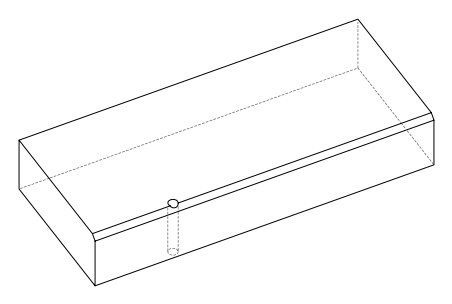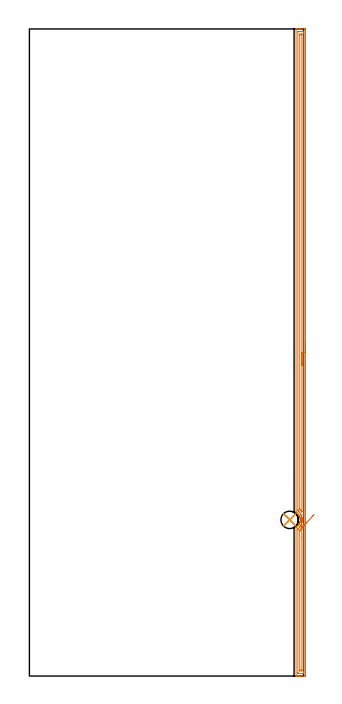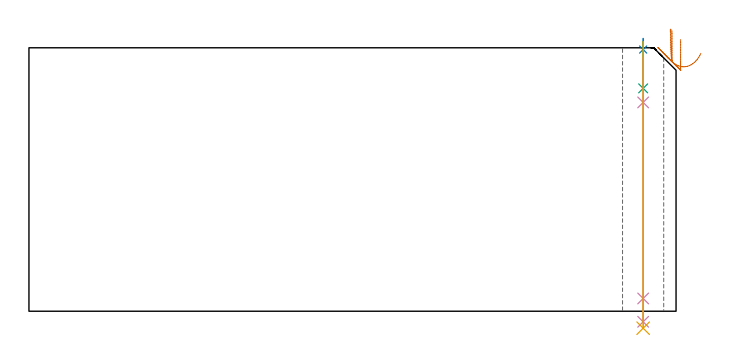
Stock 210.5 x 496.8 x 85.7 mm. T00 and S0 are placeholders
(PLAN: 5 operations, 4 tool changes, 13.1 min)
(1 AREA_MILL | FG_CHAMFER_SURFACE | UGT0205_001 | 12.2 min | 13238 mm3)
(2 SPOT_DRILL | STEP1HOLE | NXT0321_9005460120000 | 0.03 min | 3 mm3)
(3 DRILL_BLIND_HOLE_INTO_CENTER | STEP1HOLE | NXT0301_059 | 0.06 min | 728 mm3)
(4 GUN_DRILL_THROUGH_HOLE | STEP1HOLE | UGT0307_005 | 0.44 min | 3938 mm3)
(5 DRILL_TO_ENLARGE_THROUGH_HOLE | STEP1HOLE | UGT0301_268 | 0.37 min | 7336 mm3)
(TOOL UGT0205_001 | Chamfer Mill 20 x 3 x 45 deg. | D20 FL50 Z2)
(TOOL NXT0321_9005460120000 | NC Spot Drill, 142deg, 12mm, Carbide, Uncoated | D12 PA142 FL30 Z2)
(TOOL NXT0301_059 | Carbide Drill 8.8mm [860.1-0880-026A1-MM 2214] | D8.8 PA140 FL47 Z2)
(TOOL UGT0307_005 | Gun Drill 8.3 mm | D8.3 PA130 FL24 Z1)
(TOOL UGT0301_268 | Twist Drill 13.4 mm | D13.4 PA118 FL108 Z2)
(OP 1 AREA_MILL)
G17 G21 G94 G90
T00 M6
G54
G17 G0 G90 X212. Y258.4 S1061 M3
G43 Z95.7 H0
Z88.4
G94 G1 Y258.362 Z87.528 F250.
Y258.248 Z86.664
Y258.059 Z85.812
Y257.797 Z84.98
Y257.463 Z84.174
Y257.06 Z83.4
Y256.592 Z82.664
Y256.06 Z81.972
Y255.471 Z81.329
Y254.828 Z80.74
Y254.136 Z80.208
Y253.4 Z79.74
Y252.626 Z79.337
Y251.82 Z79.003
Y250.988 Z78.741
Y250.136 Z78.552
Y249.272 Z78.438
Y248.4 Z78.4
Y0.96
X211.999 Y0.612 Z78.401
X211.994 Y0.073 Z78.403
X211.991 Y0.008 Z78.406
X211.458 Y0. Z78.939
X207.906 Z82.488
X207.348 Z83.049
X207.018 Z83.378
X206.46 Z83.937
X206.13 Z84.265
X205.471 Z84.928
X205.102 Z85.297
X204.736 Z85.655
X204.702 Y0.009 Z85.688
X204.7 Y0.166 Z85.7
Y114.014
X204.703 Y114.12 Z85.689
X204.798 Y114.189 Z85.598
X204.943 Y114.282 Z85.454
X205.198 Y114.461 Z85.2
X205.239 Y114.489 Z85.16
X205.37 Y114.589 Z85.03
X205.526 Y114.709 Z84.873
X205.686 Y114.847 Z84.712
X205.79 Y114.937 Z84.609
X205.939 Y115.076 Z84.461
X206.044 Y115.176 Z84.354
X206.409 Y115.575 Z83.99
X206.788 Y116.07 Z83.611
X206.901 Y116.246 Z83.498
X207.052 Y116.483 Z83.347
X207.195 Y116.737 Z83.205
X207.291 Y116.907 Z83.108
X207.318 Y116.964 Z83.08
X207.392 Y117.139 Z83.004
X207.508 Y117.408 Z82.889
X207.527 Y117.46 Z82.871
X207.571 Y117.586 Z82.823
X207.634 Y117.759 Z82.761
X207.671 Y117.858 Z82.726
X207.795 Y118.304 Z82.6
X207.831 Y118.479 Z82.562
X207.86 Y118.61 Z82.536
X207.891 Y118.753 Z82.506
X207.953 Y119.199 Z82.443
X207.985 Y119.647 Z82.411
Y119.775 Z82.409
Y119.835 Z82.407
Y119.845 Z82.406
Y119.956
Y119.962
X207.986 Y119.996 Z82.408
Y120.094 Z82.407
X207.974 Y120.265 Z82.416
X207.959 Y120.541 Z82.437
X207.901 Y120.989 Z82.496
X207.864 Y121.158 Z82.526
X207.81 Y121.435 Z82.584
X207.795 Y121.489 Z82.598
X207.764 Y121.604 Z82.63
X207.729 Y121.737 Z82.67
X207.688 Y121.884 Z82.71
X207.537 Y122.329 Z82.862
X207.468 Y122.497 Z82.932
X207.42 Y122.613 Z82.979
X207.29 Y122.893 Z83.107
X207.264 Y122.943 Z83.133
X207.204 Y123.06 Z83.194
X207.113 Y123.223 Z83.286
X206.82 Y123.678 Z83.579
X206.502 Y124.117 Z83.898
X206.432 Y124.203 Z83.968
X206.409 Y124.231 Z83.991
X206.027 Y124.631 Z84.371
X205.925 Y124.729 Z84.475
X205.63 Y125.011 Z84.77
X205.526 Y125.094 Z84.873
X205.414 Y125.176 Z84.984
X205.242 Y125.301 Z85.153
X205.053 Y125.441 Z85.344
X204.778 Y125.622 Z85.621
X204.707 Y125.673 Z85.692
X204.7 Y126.515 Z85.7
Y496.634
X204.702 Y496.791 Z85.688
X204.736 Y496.8 Z85.655
X205.102 Z85.297
X205.471 Z84.928
X206.13 Z84.265
X207.348 Z83.049
X207.906 Z82.488
X211.179 Z79.218
X211.458 Y496.798 Z78.939
X211.991 Y496.792 Z78.406
X211.994 Y496.727 Z78.403
X211.999 Y496.188 Z78.401
X212. Y495.643 Z78.4
Y248.4
X210.586 Z79.814
X210.585 Y2.383 Z79.815
X210.57 Y2.01 Z79.83
X210.075 Y2.002 Z80.325
X209.682 Y2.001 Z80.718
X209.19 Y2. Z81.21
X207.414 Z82.986
X207.018 Y2.001 Z83.382
X206.523 Y2.003 Z83.877
X206.13 Y2.01 Z84.27
X206.115 Y2.398 Z84.285
Y2.414
Y112.244
X206.13 Y112.885 Z84.27
X206.255 Y112.995 Z84.145
X206.398 Y113.121 Z84.002
X206.72 Y113.421 Z83.68
X207.018 Y113.723 Z83.382
X207.158 Y113.873 Z83.242
X207.283 Y114.014 Z83.117
X207.557 Y114.365 Z82.843
X207.906 Y114.84 Z82.494
X207.933 Y114.88 Z82.467
X207.95 Y114.907 Z82.45
X208.264 Y115.44 Z82.136
X208.461 Y115.8 Z81.939
X208.526 Y115.935 Z81.874
X208.567 Y116.028 Z81.833
X208.794 Y116.573 Z81.606
X208.827 Y116.66 Z81.573
X208.838 Y116.693 Z81.562
X208.96 Y117.057 Z81.44
X209.041 Y117.338 Z81.359
X209.11 Y117.586 Z81.29
X209.214 Y118.056 Z81.186
X209.289 Y118.479 Z81.111
X209.316 Y118.663 Z81.084
X209.337 Y118.825 Z81.063
X209.384 Y119.372 Z81.016
X209.398 Y119.545 Z81.002
X209.399 Y119.579 Z81.001
Y119.656
X209.391 Y120.265 Z81.009
X209.372 Y120.576 Z81.028
X209.348 Y120.874 Z81.052
X209.311 Y121.158 Z81.089
X209.244 Y121.598 Z81.156
X209.151 Y122.051 Z81.249
X208.945 Y122.791 Z81.455
X208.895 Y122.943 Z81.505
X208.794 Y123.229 Z81.606
X208.536 Y123.836 Z81.864
X208.279 Y124.354 Z82.121
X208.048 Y124.729 Z82.352
X207.906 Y124.949 Z82.494
X207.423 Y125.622 Z82.977
X207.237 Y125.839 Z83.163
X207.018 Y126.07 Z83.382
X206.572 Y126.515 Z83.828
X206.344 Y126.726 Z84.056
X206.13 Y126.916 Z84.27
X206.115 Y127.408 Z84.285
Y127.424
Y494.417
X206.13 Y494.79 Z84.27
X206.625 Y494.798 Z83.775
X207.018 Y494.799 Z83.382
X207.51 Y494.8 Z82.89
X209.286 Z81.114
X209.682 Y494.799 Z80.718
X210.177 Y494.797 Z80.223
X210.57 Y494.79 Z79.83
X210.585 Y494.402 Z79.815
Y494.386
X210.586 Y248.4 Z79.814
X209.172 Z81.228
X209.171 Y126.354 Z81.229
X209.17 Y126.137 Z81.23
X209.168 Y126.054 Z81.232
X209.165 Y125.998 Z81.235
X209.065 Y126.141 Z81.335
X208.99 Y126.249 Z81.41
X208.841 Y126.468 Z81.559
X208.425 Y127.034 Z81.975
X208.115 Y127.408 Z82.285
X207.906 Y127.633 Z82.494
X207.58 Y127.976 Z82.82
X207.542 Y128.017 Z82.858
X207.535 Y128.075 Z82.865
X207.531 Y128.175 Z82.869
X207.529 Y128.301 Z82.871
X207.528 Y140.005 Z82.872
X207.529 Y491.723 Z82.871
X207.53 Y492.101 Z82.87
X207.535 Y492.616 Z82.865
X207.547 Y492.79 Z82.853
X207.725 Y492.798 Z82.675
X208.794 Y492.799 Z81.606
X208.977 Y492.795 Z81.423
X209.098 Y492.79 Z81.302
X209.165 Y492.78 Z81.235
X209.167 Y492.742 Z81.233
X209.169 Y492.616 Z81.231
X209.171 Y492.237 Z81.229
X209.172 Y248.4 Z81.228
Y247.528 Z81.267
Y246.664 Z81.38
Y245.812 Z81.569
Y244.98 Z81.832
Y244.174 Z82.165
Y243.4 Z82.568
Y242.664 Z83.037
Y241.972 Z83.568
Y241.329 Z84.157
Y240.74 Z84.801
Y240.208 Z85.493
Y239.74 Z86.228
Y239.337 Z87.002
Y239.003 Z87.808
Y238.741 Z88.64
Y238.552 Z89.492
Y238.438 Z90.357
Y238.4 Z91.228
G0 Z95.7
X208.751 Y123.332
Z91.658
G1 Y123.331 Z90.786
X208.754 Y123.255 Z89.917
X208.761 Y123.104 Z89.058
X208.771 Y122.878 Z88.215
X208.784 Y122.579 Z87.396
X208.8 Y122.211 Z86.605
X208.819 Y121.775 Z85.85
X208.84 Y121.275 Z85.135
X208.865 Y120.714 Z84.467
X208.891 Y120.098 Z83.85
X208.92 Y119.43 Z83.29
X208.951 Y118.716 Z82.79
X208.984 Y117.961 Z82.354
X209.018 Y117.171 Z81.985
X209.054 Y116.352 Z81.687
X209.09 Y115.51 Z81.462
X209.128 Y114.652 Z81.31
X209.165 Y113.783 Z81.235
X209.169 Y113.699 Z81.231
X209.171 Y113.635 Z81.229
X209.172 Y106.045 Z81.228
X209.171 Y5.077 Z81.229
X209.17 Y4.699 Z81.23
X209.165 Y4.184 Z81.235
X209.153 Y4.01 Z81.247
X208.974 Y4.002 Z81.426
X207.906 Y4.001 Z82.494
X207.723 Y4.005 Z82.677
X207.602 Y4.01 Z82.798
X207.535 Y4.02 Z82.865
X207.533 Y4.058 Z82.867
X207.53 Y4.184 Z82.87
X207.529 Y4.563 Z82.871
Y110.822
X207.53 Y111.335 Z82.87
X207.533 Y111.71 Z82.867
X207.536 Y111.763 Z82.864
X207.563 Y111.795 Z82.837
X207.637 Y111.876 Z82.763
X207.906 Y112.157 Z82.494
X207.94 Y112.194 Z82.46
X207.972 Y112.228 Z82.428
X208.223 Y112.521 Z82.177
X208.347 Y112.678 Z82.053
X208.688 Y113.121 Z81.712
X208.733 Y113.182 Z81.667
X208.794 Y113.268 Z81.606
X208.939 Y113.478 Z81.461
X209.097 Y113.709 Z81.303
X209.165 Y113.783 Z81.235
X209.669 Y114.329 Z80.777
X210.198 Y114.902 Z80.386
X210.748 Y115.498 Z80.064
X211.314 Y116.113 Z79.814
X211.894 Y116.741 Z79.638
X212.481 Y117.378 Z79.537
X213.073 Y118.019 Z79.512
X213.663 Y118.659 Z79.564
X214.248 Y119.293 Z79.69
X214.824 Y119.917 Z79.892
X215.385 Y120.525 Z80.167
X215.928 Y121.114 Z80.513
X216.449 Y121.678 Z80.927
X216.943 Y122.214 Z81.407
X217.407 Y122.717 Z81.948
X217.837 Y123.183 Z82.547
X218.23 Y123.609 Z83.199
X218.583 Y123.992 Z83.899
G0 Z95.7
M5
M2
(OP 2 SPOT_DRILL)
G17 G21 G94 G90
T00 M6
G54
G17 G0 G90 X199.8 Y119.9 S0 M3
G43 Z95.7 H0
G94 G81 G98 Z85.123 F250. R88.7
G80
M5
M2
(OP 3 DRILL_BLIND_HOLE_INTO_CENTER)
G17 G21 G94 G90
T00 M6
G54
G17 G0 G90 X199.8 Y119.9 S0 M3
G43 Z95.7 H1
G94 G81 G98 Z72.5 F250. R87.7
G80
M5
M2
(OP 4 GUN_DRILL_THROUGH_HOLE)
G17 G21 G94 G90
T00 M6
G54
G17 G0 G90 X199.8 Y119.9 M8
G43 Z95.7 H0
Z82.553
S716 M3
G94 G1 Z67.925 F125. M26
G4 X.084
Z4.15 F250.
G4 X.084
Z-3.435 F125.
G4 X.084
M5
M9
G0 Z82.553
Z95.7
M2
(OP 5 DRILL_TO_ENLARGE_THROUGH_HOLE)
G17 G21 G94 G90
T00 M6
G54
G17 G0 G90 X199.8 Y119.9 S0 M3
G43 Z95.7 H0
G94 G73 G98 Z-5.526 F250. Q13.032 R87.7
G80
M5
M2
